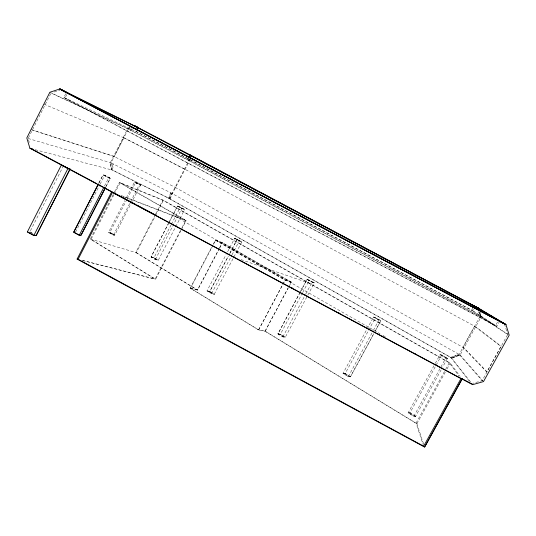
<?xml version="1.0" encoding="UTF-8"?>
<svg xmlns="http://www.w3.org/2000/svg" width="536" height="536" viewBox="0 0 536 536"><rect width="100%" height="100%" fill="white"/><g stroke="black" fill="none" stroke-linecap="round" stroke-linejoin="round"><path stroke-width="0.4" stroke-dasharray="2.68 2.01" d="M470.601 382.054L451.694 358.055L168.659 198.253L111.89 169.899L112.821 163.721M469.315 381.083L450.749 357.412L169.028 198.367L112.506 170.14L113.438 163.989M169.798 198.89L171.996 193.442L189.61 159.045M169.028 198.367L171.024 192.913M170.669 192.779L168.659 198.253L171.996 193.442L460.129 354.966L483.492 381.585M170.16 199.003L172.351 193.576L190.22 159.5M29.292 142.388L28.113 138.476L51.041 93.043L128.332 129.009L189.362 160.807L480.022 316.408L507.706 334.504L482.159 380.667L472.92 383.28M499.733 321.158L496.892 326.31L63.871 97.438L66.437 92.366M66.792 94.564L64.97 98.168L495.485 325.721L497.904 321.332M63.556 165.644L29.795 231.988L33.366 233.937M98.966 182.89L103.113 174.783L108.741 177.798L110.336 178.16L105.766 187.057M98.872 183.104L103.059 174.937L104.741 175.165L110.336 178.16M129.826 127.555L127.782 128.593L110.403 162.509L111.233 169.724M111.856 169.966L111.026 162.776L128.332 129.009L130.375 127.977M75.556 232.128L99.796 184.806M100.138 184.17L104.741 175.165M184.96 169.322L123.87 137.792L114.262 156.546L32.421 130.114M104.466 186.106L108.741 177.798M105.699 187.151L110.242 178.294L104.674 175.319M180.404 230.627L155.125 279.135L90.289 239.036L114.114 192.685M114.496 191.948L119.414 182.381L162.951 200.029L450.247 363.113L460.109 376.339M113.927 194.782L91.04 239.304L155.594 279.223L181.074 230.339M114.309 194.045L120.031 182.917L163.333 200.451L449.248 362.785L458.957 375.897M135.588 182.588L140.479 185.201L134.348 182.294L135.642 182.454L140.559 185.081L114.751 235.103L113.391 235.11L108.48 232.457L124.868 200.652M126.389 197.75L134.402 182.16L140.559 185.081M126.925 199.372L109.867 232.463L114.751 235.103M127.166 198.93L135.642 182.454M113.391 235.11L139.34 184.799M155.293 214.795L135.769 252.456L197.395 290.01L219.197 248.496M155.674 214.058L162.951 200.029M90.289 239.036L136.271 252.644L154.951 216.624M155.326 215.887L163.333 200.451M169.51 221.482L177.577 205.965L184.665 209.529L158.187 260.389L155.313 259.545L151.058 256.965L169.121 222.226M151.145 256.845L154.02 257.695L158.234 260.248L155.373 259.411L151.145 256.845L168.351 223.753M168.733 223.016L177.53 206.099L184.585 209.65L177.53 206.099M151.058 256.965L153.946 257.816L171.011 225.033M171.399 224.289L180.344 207.084M155.313 259.545L181.918 208.417L184.665 209.529M181.939 227.693L185.771 220.343L119.414 182.381M181.463 229.596L186.093 220.711L120.031 182.917M423.554 443.875L416.887 423.775L265.139 331.295L258.633 329.968L190.193 288.16L212.718 245.22M213.107 244.483L215.439 240.041L222.313 242.567L291.35 282.11L289.393 285.782M423.614 446.12L416.063 423.139L265.086 331.134L258.607 329.814L190.474 288.2L215.606 240.296L222.453 242.815L291.169 282.177L289.608 285.105M219.593 247.759L222.313 242.567M190.474 288.2L197.643 290.043L219.351 248.717M219.74 247.98L222.453 242.815M227.646 251.699L234.674 238.292L241.857 241.897L214.219 294.338L211.553 293.654L207.003 290.894L226.098 254.593M207.003 290.894L209.69 291.591L228.309 256.221M229.857 253.28L237.227 239.277M209.764 291.47L214.273 294.204L211.613 293.514L207.09 290.773L209.764 291.47L228.289 256.275M229.83 253.34L237.167 239.411L241.77 242.017L234.627 238.433L237.167 239.411M211.553 293.654L231.606 255.572M231.994 254.835L239.317 240.919L241.857 241.897M258.607 329.814L285.045 280.14L291.169 282.177M258.633 329.968L285.199 280.06L291.35 282.11M265.086 331.134L288.053 288.026M265.139 331.295L288.998 286.512M300.763 291.095L307.068 279.283L314.344 282.921L285.232 337.365L282.847 336.889L277.909 333.895L300.368 291.832M277.996 333.767L280.388 334.256L285.286 337.224L282.914 336.749L277.996 333.767L299.564 293.38M299.959 292.649L307.014 279.43L314.257 283.048L307.014 279.43M277.909 333.895L280.315 334.384L302.271 293.293M302.659 292.555L309.326 280.08M282.847 336.889L305.48 294.552M305.734 294.05L312.113 282.137L314.344 282.921M373.786 333.754L350.417 376.862L348.32 376.6L343.013 373.378L373.565 316.937L380.915 320.602L375.368 330.826M343.013 373.378L345.13 373.659L375.515 317.547M348.32 376.6L373.016 331.034M373.358 330.377L378.992 320.005L380.915 320.602M350.47 376.714L345.211 373.532L343.107 373.25L348.387 376.453L350.47 376.714L373.726 333.821M375.3 330.913L380.821 320.729L373.505 317.084L380.821 320.729M441.115 369.894L415.588 416.351L413.812 416.318L408.117 412.867L434.89 364.065M435.292 363.341L440.083 354.598L441.711 355.006L447.5 358.283L442.575 367.193M408.117 412.867L409.919 412.921L441.711 355.006M495.485 325.721L471.593 310.237L472.765 308.106M413.812 416.318L445.905 357.894L447.5 358.283M473.429 309.225L472.645 310.652L188.471 158.79M416.063 423.139L445.255 370.054M445.651 369.324L449.248 362.785M416.887 423.775L445.423 371.883M447.031 368.962L450.247 363.113M478.862 311.845L480.035 316.414L459.144 354.343L450.749 357.412M460.143 354.979L451.694 358.055L460.136 354.973L481.107 316.85L479.948 312.267M49.855 92.279L127.782 128.593L189.074 160.532L189.938 159.226M187.754 159.842L188.659 158.556M188.042 160.117L188.947 158.837M130.194 129.846L131.273 128.828M130.73 130.255L132.352 128.734M127.782 128.593L130.027 127.655M450.655 357.358L459.144 354.343L482.159 380.667M451.6 358.001L460.129 354.966M54.096 92.018L60.2 89.974M110.932 233.783L112.305 233.783M108.48 232.457L109.94 232.349L114.798 234.976L113.444 234.982L108.56 232.343M110.242 178.294L108.661 177.932L103.059 174.937M82.122 260.308L155.594 279.223M82.745 260.516L155.125 279.135M190.193 288.16L197.395 290.01M35.222 149.712L112.506 170.14M28.113 138.476L111.026 162.776M31.055 129.538L113.612 156.237L175.513 187.526M240.999 259.598L309.848 283.417M121.015 195.452L185.771 220.343M123.287 196.605L186.093 220.711M43.858 104.158L123.87 137.792M63.871 97.438L136.231 131.662M172.351 193.576L110.403 162.509L111.562 169.811M123.267 137.404L184.639 169.081L475.653 326.752L501.207 346.229M135.709 131.253L188.491 158.797M135.816 131.313L188.779 159.078L471.593 310.237M189.074 160.532L481.107 316.85L509.2 335.154M29.889 231.833L33.44 233.77M175.151 187.365L464.002 347.924L488.236 373.016M177.577 205.965L181.918 208.417M234.674 238.292L239.317 240.919M307.068 279.283L312.113 282.137M373.565 316.937L378.992 320.005M440.083 354.598L445.905 357.894M174.796 216.122L379.997 333.76M382.898 335.422L385.799 337.084M215.439 240.041L285.199 280.06M215.606 240.296L285.045 280.14M153.946 257.816L158.187 260.389M209.69 291.591L214.219 294.338M280.315 334.384L285.232 337.365M345.13 373.659L350.417 376.862M409.919 412.921L415.588 416.351M136.271 252.644L197.643 290.043M472.511 310.585L496.892 326.31M504.436 323.898L507.706 334.504M478.802 311.811L480.022 316.408M474.528 326.223L462.937 347.288L486.788 372.078L500.972 346.45L474.528 326.223M415.648 416.204L413.879 416.164L408.211 412.733L410.007 412.787L415.648 416.204M447.399 358.417L445.811 358.035L440.023 354.752L441.637 355.154L447.399 358.417M481.107 316.85L479.888 312.233L481.114 316.85"/><path stroke-width="0.8" d="M33.822 235.512L67.965 168.451L61.426 164.947L27.343 231.974L33.822 235.512L36.22 235.498L70.122 168.947M70.015 169.108L36.287 235.324L33.895 235.331L27.45 231.82M98.209 184.364L73.673 232.249L79.254 235.284L81.023 235.27L105.384 187.801M98.497 183.848L73.76 232.115L79.315 235.13L81.077 235.123L105.317 187.888M79.254 235.284L103.83 187.379M136.358 129.987L137.658 127.447L135.796 126.436M137.203 129.766L138.174 127.87L136.311 126.865M424.619 447.064L462.079 378.986L424.619 447.064L77.117 259.062L111.656 191.855M188.873 158.053L190.414 155.092L189.831 154.75M189.543 157.604L190.695 155.386L478.306 308.287M473.154 307.396L473.931 305.976L504.436 323.898L474.997 306.371L478.97 308.441L505.91 324.481L509.2 335.154L483.492 381.585L472.645 384.654L29.895 148.204L26.8 137.98L49.855 92.279L59.831 88.936L137.658 127.447L134.523 125.772L191.365 155.594M460.953 378.59L423.654 446.22L78.082 259.27L112.433 192.437L460.9 378.523M69.298 168.941L61.365 165.128M77.117 259.062L78.725 259.478M29.895 148.204L32.803 149.068M138.174 127.87L61.566 90.014M59.831 88.936L505.91 324.481L59.831 88.936L68.166 93.277M61.653 90.081L69.245 94.035M60.441 89.237L66.437 92.366M471.037 304.435L477.891 308.039L135.045 126.201L137.866 127.722M472.082 304.823L478.97 308.441L190.414 155.092M474.997 306.371L479.398 308.696M61.707 90.108L504.436 323.898M31.189 148.646L96.185 183.352M97.659 184.143L135.327 204.256M136.807 205.047L156.746 215.693M291.169 287.477L292.643 288.268M338.437 312.723L339.911 313.513M461.777 378.59L471.378 383.716M134.523 125.772L137.35 127.3M414.073 353.298L416.251 354.544M191.211 155.621L191.647 155.889M471.626 383.354L472.645 384.654"/></g></svg>
